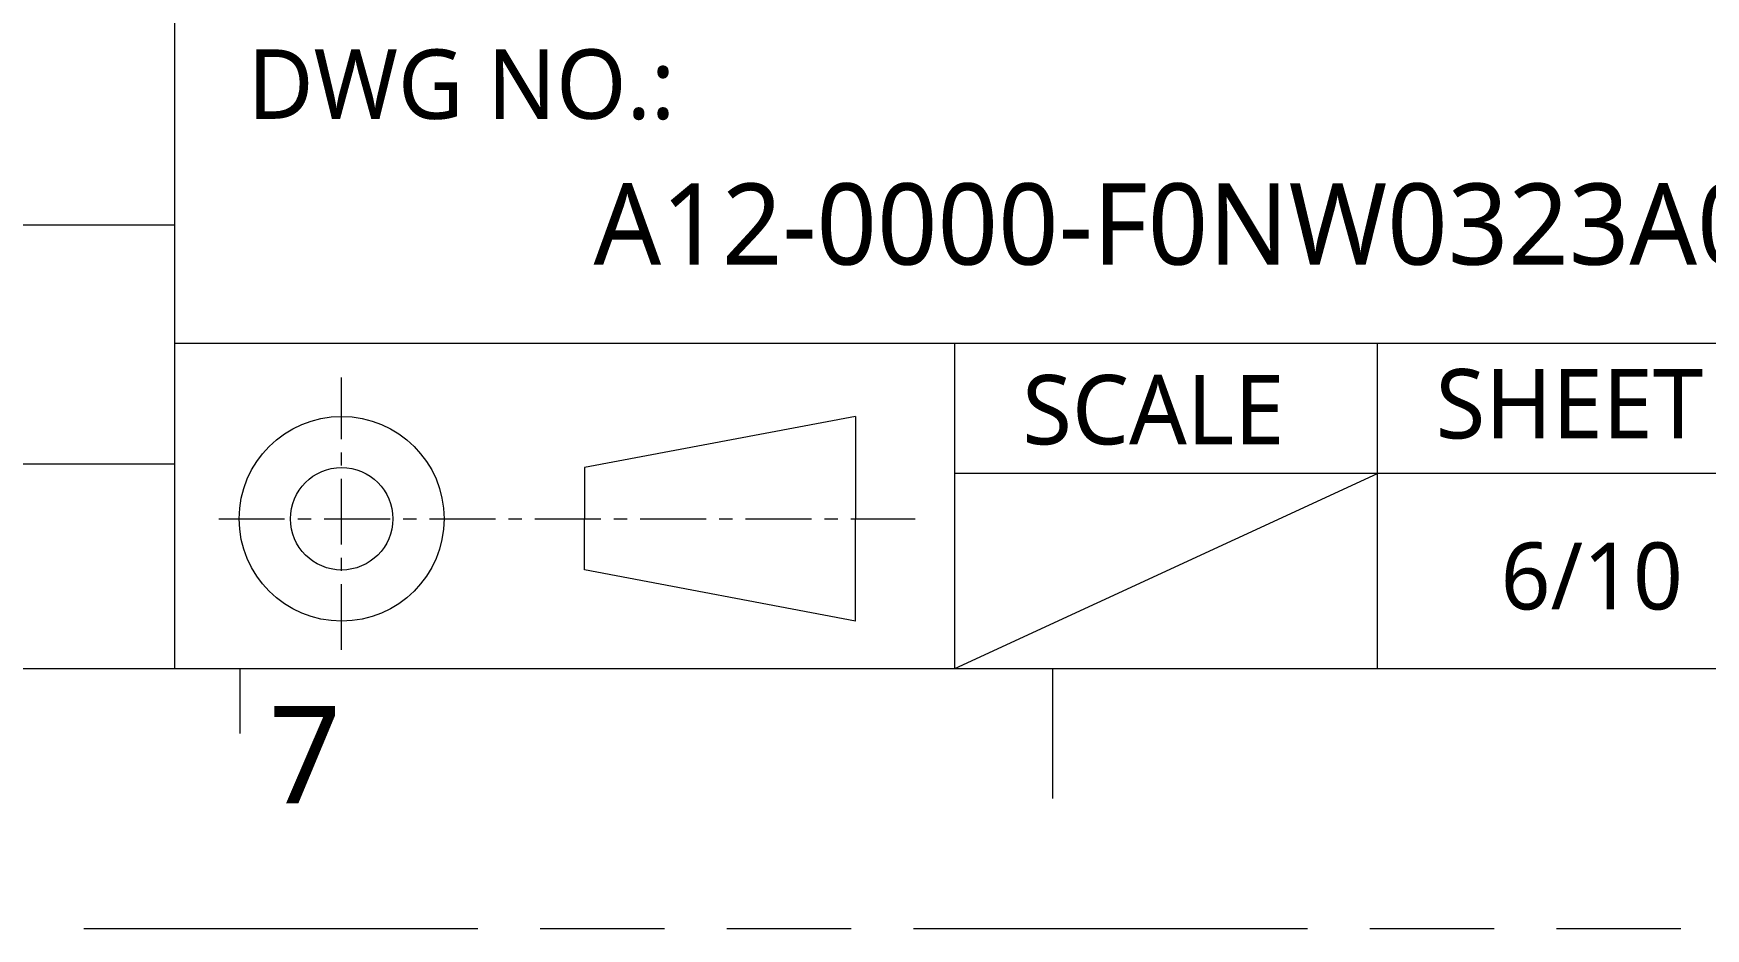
# Model space of a CAD drawing. Extents: x 3103 to 3424, y -52 to 175.
# Drawn here: x 3361.6 to 3401.91, y -52.44 to -30.86 of the extents above; entities that cross this region are included whole.
import ezdxf

# ---------------------------------------------------------------- set-up
doc = ezdxf.new("R2010")
doc.units = 0
doc.linetypes.add('CENTER', pattern=[50.8, 31.75, -6.35, 6.35, -6.35])
doc.linetypes.add('PHANTOM', pattern=[29.5, 9.5, -1.5, 3, -1.5, 3, -1.5, 9.5])
doc.layers.get('0').update_dxf_attribs({"lineweight": 5})
doc.layers.add('0PAPERF', color=2, linetype='PHANTOM', lineweight=5, plot=False)
doc.styles.get("Standard").update_dxf_attribs({"font": 'txt.shx'})

msp = doc.modelspace()

# ---------------------------------------------------------------- linework, layer by layer
for p, q in [((3365.007, -46.172), (3365.007, -21.089)), ((3365.007, -35.477), (3307.004, -35.477)), ((3414.387, -38.333), (3365.007, -38.333)), ((3383.818, -46.172), (3383.818, -38.333)), ((3394.008, -46.172), (3394.008, -38.333)), ((3381.42, -40.091), (3374.887, -41.325)), ((3381.42, -40.091), (3381.42, -42.56)), ((3326.6, -41.238), (3365.007, -41.238)), ((3374.887, -41.325), (3374.887, -42.56)), ((3383.818, -46.172), (3394.008, -41.469)), ((3414.387, -41.469), (3383.818, -41.469)), ((3374.887, -43.794), (3374.887, -42.56)), ((3381.42, -45.029), (3381.42, -42.56)), ((3381.42, -45.029), (3374.887, -43.794)), ((3111.833, -46.172), (3414.387, -46.172)), ((3366.574, -46.172), (3366.574, -47.739)), ((3386.17, -46.172), (3386.17, -49.307))]:
    msp.add_line(p, q)
at = {"linetype": 'CENTER', "ltscale": 0.05}
for p, q in [((3369.031, -45.722), (3369.031, -39.15)), ((3366.07, -42.56), (3382.858, -42.56))]:
    msp.add_line(p, q, dxfattribs=at)
for radius in [2.469, 1.235]:
    msp.add_circle((3369.031, -42.56), radius)
at = {"layer": '0PAPERF'}
msp.add_line((3102.818, -52.442), (3424.266, -52.442), dxfattribs=at)

# ---------------------------------------------------------------- texts
at = {"attachment_point": 1}
for s, insert, char_height, width in [('{\\fMicrosoft JhengHei|b0|i0|c136|p0;DWG NO.:}', (3366.766, -31.241), 1.67444, 13.3913), ('{\\fMicrosoft JhengHei|b0|i0|c136|p0;\\H1.244111x;SCALE} ', (3385.439, -39.091), 1.3459, 7.78473), ('{\\fMicrosoft JhengHei|b0|i0|c136|p0;SHEET}', (3395.405, -38.948), 1.67444, 8.5263), ('{\\fMicrosoft JhengHei|b0|i0|c136|p0;6/10}', (3396.974, -43.132), 1.61508, 8.5263), ('{\\fMicrosoft JhengHei|b0|i0|c136|p0;7}', (3367.273, -47.074), 2.35146, 1.43164)]:
    msp.add_mtext(s, dxfattribs=dict(at, insert=insert, char_height=char_height, width=width))
at = {"linetype": 'Continuous', "insert": (3375.105, -34.472), "char_height": 1.95955, "width": 23.62936, "attachment_point": 1}
msp.add_mtext('{\\fMicrosoft JhengHei|b0|i0|c136|p0;A12-0000-F0NW0323A00}', dxfattribs=at)

doc.saveas('drawing.dxf')
